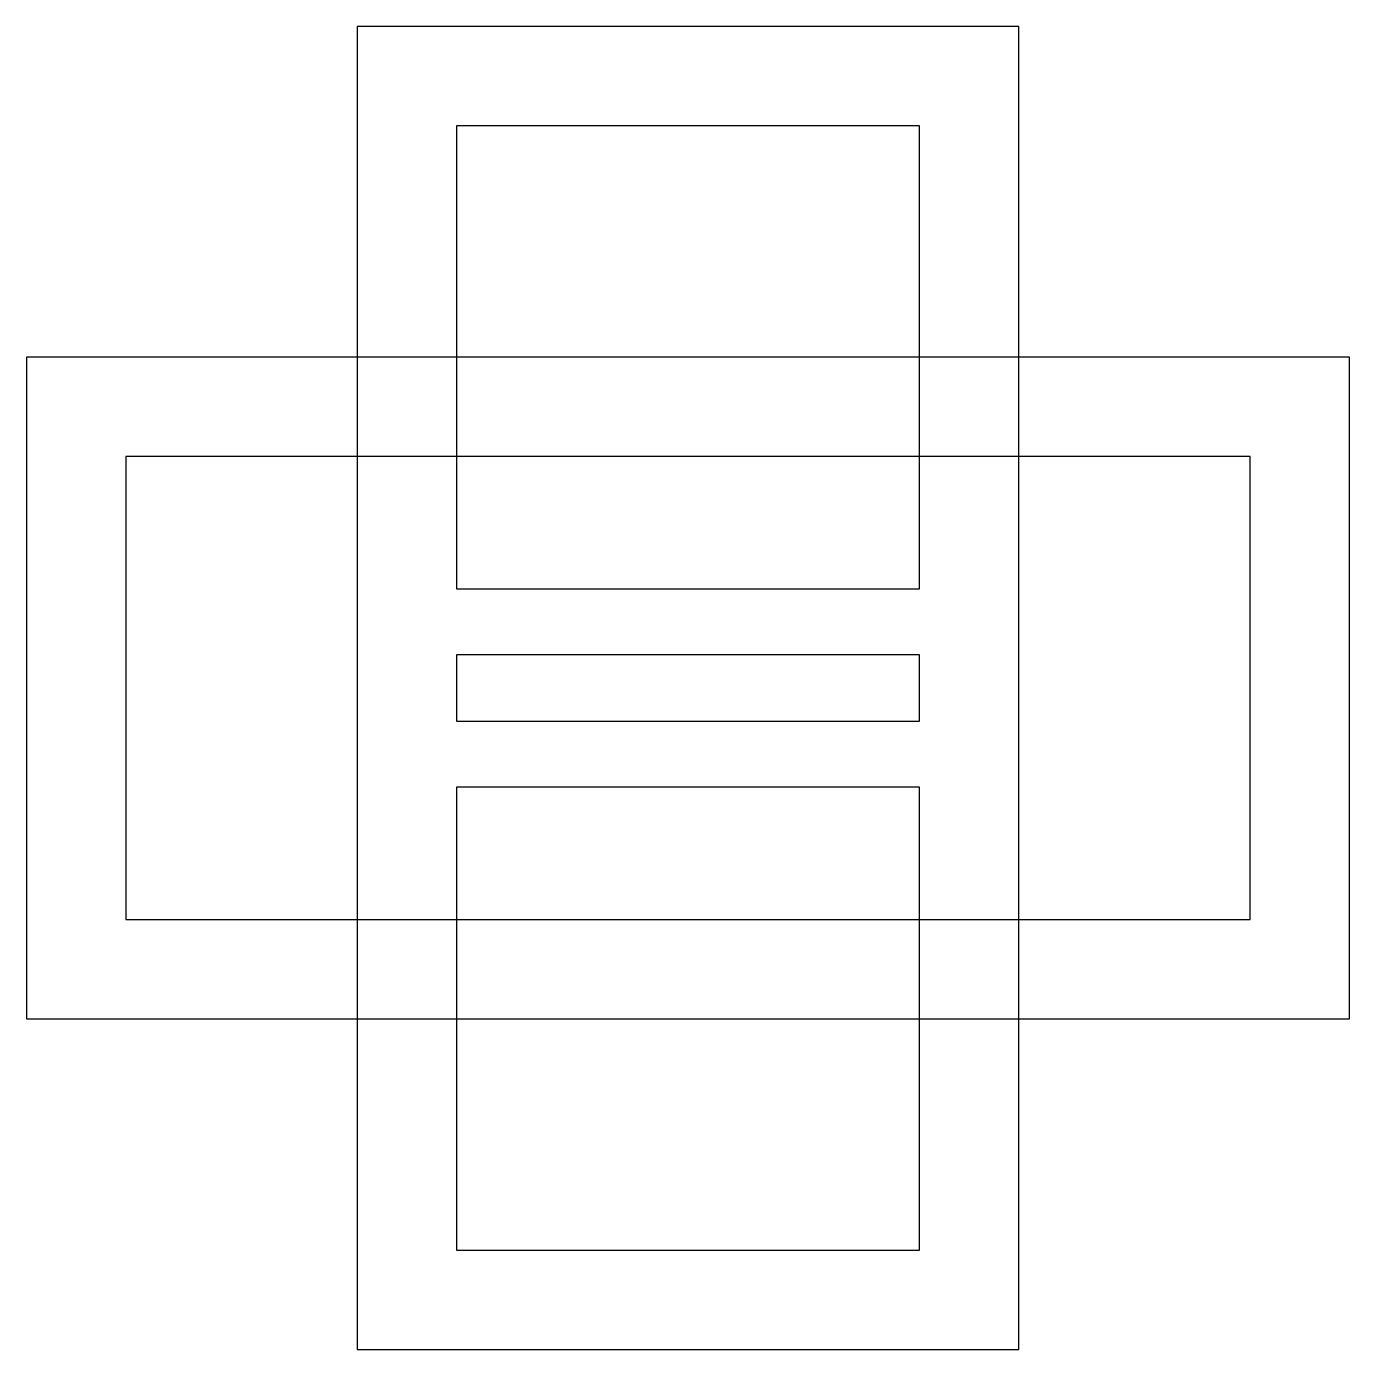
# Model space of a CAD drawing. Header units: millimetres. Extents: x -10 to 30, y 0 to 40.
import ezdxf

# ---------------------------------------------------------------- set-up
doc = ezdxf.new("R2010")
doc.units = ezdxf.units.MM
doc.layers.add('green', color=3, linetype='Continuous', lineweight=25, true_color=0x00ff00)
doc.layers.add('yellow', color=2, linetype='Continuous', lineweight=25, true_color=0xffff00)

msp = doc.modelspace()

# ---------------------------------------------------------------- linework, layer by layer
at = {"layer": 'green'}
msp.add_lwpolyline([(0, 0), (20, 0), (20, 40), (0, 40), (0, 0)], close=True, dxfattribs=at)
for points in [[(3, 37), (3, 23), (17, 23), (17, 37), (3, 37)], [(3, 21), (3, 19), (17, 19), (17, 21), (3, 21)], [(3, 3), (17, 3), (17, 17), (3, 17), (3, 3)]]:
    msp.add_lwpolyline(points, dxfattribs=at)
at = {"layer": 'yellow'}
msp.add_lwpolyline([(-10, 30), (-10, 10), (30, 10), (30, 30), (-10, 30)], close=True, dxfattribs=at)
at = {"layer": 'yellow', "flags": 128}
msp.add_lwpolyline([(-7, 27), (-7, 13), (27, 13), (27, 27)], close=True, dxfattribs=at)

doc.saveas('drawing.dxf')
